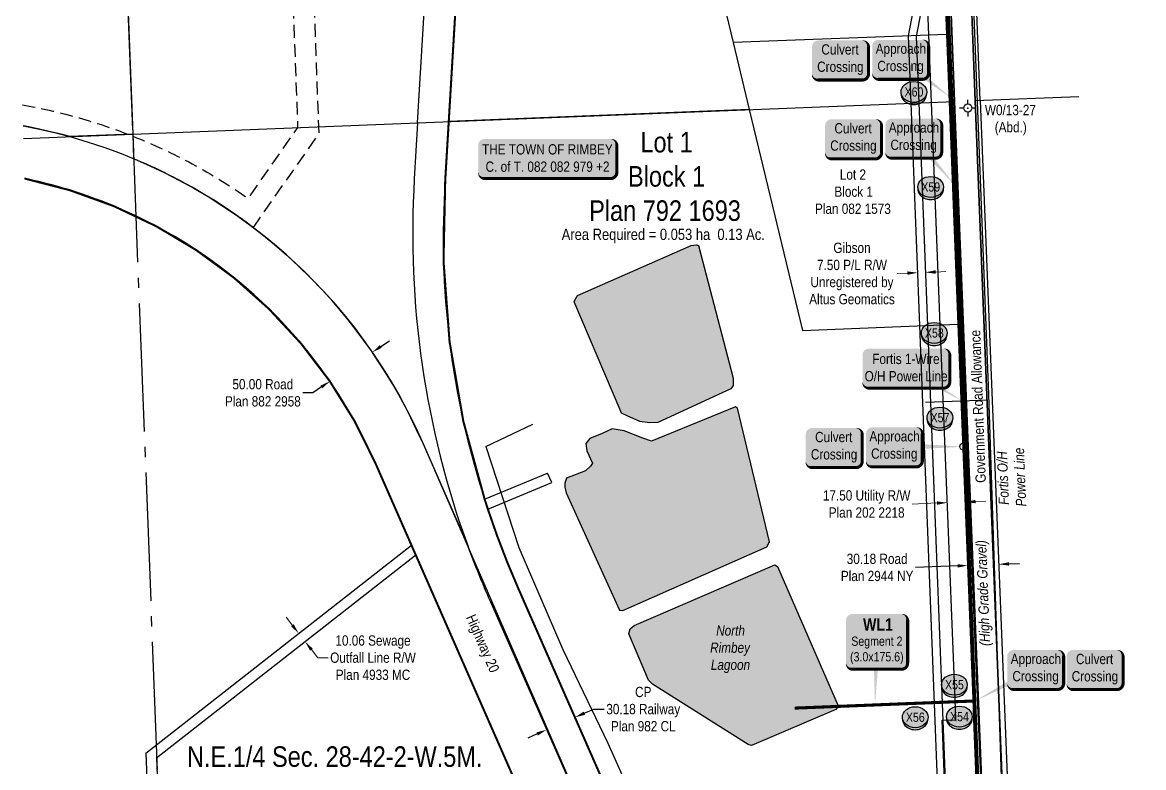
# Model space of a CAD drawing. Extents: x 683901 to 697439, y 5834844 to 5859401.
# Drawn here: x 687274 to 688366, y 5836791 to 5837517 of the extents above; entities that cross this region are included whole.
import ezdxf
from ezdxf.enums import TextEntityAlignment as Align

# ---------------------------------------------------------------- set-up
doc = ezdxf.new("R2010")
doc.units = 0
doc.header["$LTSCALE"] = 5
doc.header["$PDSIZE"] = 0.5
for name, pattern in [('BORDER2', [22.225, 6.35, -3.175, 6.35, -3.175, 0, -3.175]), ('foc-ACCESSROAD', [3.75, 2.5, -1.25]), ('foc-QUARTERLINE', [33, 25, -3, 2, -3])]:
    doc.linetypes.add(name, pattern=pattern)
doc.layers.get('Defpoints').update_dxf_attribs({"color": 9})
doc.layers.add('AS-COUNTY', color=7, linetype='BORDER2', lineweight=60, true_color=0xcc33ff)
for name, color, linetype in [('AS-OWNER', 7, 'Continuous'), ('AS-POWER', 104, 'foc-POWER'), ('AS-POWER-T', 104, 'Continuous'), ('AS-TELEPHONE', 224, 'foc-TEL'), ('C-SYMBOL', 7, 'Continuous'), ('CG-NOTES', 7, 'Continuous'), ('F-AR', 190, 'foc-ACCESSROAD'), ('F-RW', 190, 'Continuous'), ('F-WS-S', 190, 'Continuous'), ('L-AREAREQUIRED', 7, 'Continuous'), ('L-QSEC', 8, 'foc-QUARTERLINE'), ('L-ROAD-T', 7, 'Continuous'), ('L-SEC', 7, 'Continuous'), ('L-TITLEDB', 4, 'Continuous'), ('L-TITLEDB-T', 4, 'Continuous'), ('P-CROSSINGS', 250, 'Continuous'), ('T-WATER', 160, 'Continuous'), ('T-WATER-H', 133, 'Continuous'), ('T-WATER-T', 170, 'Continuous')]:
    doc.layers.add(name, color=color, linetype=linetype)
for name, color, linetype, lineweight in [('F-RW-T', 190, 'Continuous', 9), ('F-WS-T', 190, 'Continuous', 9), ('T-TEXT', 48, 'Continuous', 18)]:
    doc.layers.add(name, color=color, linetype=linetype, lineweight=lineweight)
for name, color, linetype, true_color in [('oil_and_gas_wells_pt', 7, 'Continuous', 0xfc3d16), ('P-PROPOSED-WL2', 7, 'Continuous', 0x05c1ff), ('P-PROPOSED-WL4', 7, 'Continuous', 0x5b5bc8)]:
    doc.layers.add(name, color=color, linetype=linetype, true_color=true_color)
doc.styles.add('100L', font='ARIALN.TTF', dxfattribs={"height": 11})
doc.styles.add('175L', font='ARIALN.TTF', dxfattribs={"height": 20})
doc.styles.add('80', font='ARIALN.TTF', dxfattribs={"height": 10})
doc.styles.add('80CG', font='ARIALN.TTF', dxfattribs={"height": 10})
doc.styles.add('80L', font='ARIALN.TTF', dxfattribs={"height": 10})
doc.styles.add('80LS', font='ARIALNI.TTF', dxfattribs={"height": 10})
doc.styles.add('BOLD', font='ARIALNB.TTF')
doc.styles.add('Crossing', font='ARIALN.TTF', dxfattribs={"height": 10})
doc.styles.add('foc-LtypeFont', font='ARIALN.TTF', dxfattribs={"height": 7.35})
doc.linetypes.add('foc-POWER', pattern='A,6,-1,["P",foc-LtypeFont,S=0.2,R=0,X=-0.625,Y=-0.75],-1.24,4', length=12.24)
doc.linetypes.add('foc-TEL', pattern='A,2,-1,["T",foc-LtypeFont,S=0.2,R=0,X=-0.425,Y=-0.75],-1.24,8', length=12.24)
doc.linetypes.add('foc-TEL-NOLINE', pattern='A,0,-2,["T",foc-LtypeFont,S=0.2,R=0,X=-0.425,Y=-0.75],-10.24', length=12.24)
doc.dimstyles.new('Compass 5 000', dxfattribs={"dimscale": 5, "dimtxt": 9, "dimasz": 2, "dimexe": 0.2, "dimexo": 0.0625, "dimgap": 0.5, "dimtad": 0, "dimtih": 1, "dimtoh": 1, "dimzin": 0, "dimdsep": 46, "dimtxsty": '80CG', "dimcen": 0.1, "dimse1": 1, "dimse2": 1, "dimclrd": 256, "dimclrt": 256, "dimaunit": 1, "dimadec": 4, "dimazin": 0, "dimtfac": 0.06, "dimtofl": 0, "dimtmove": 0, "dimatfit": 1, "dimfxl": 0.2, "dimtolj": 1, "dimtzin": 0, "dimlwd": -1, "dimarcsym": 0})

# ---------------------------------------------------------------- blocks, each defined once
blk = doc.blocks.new('*U1026')
h = blk.add_hatch(color=59)
edge = h.paths.add_edge_path()
edge.add_line((-21.5, -20), (21.5, -20))
edge.add_arc((21.5, -14), 6, 270, 360)
edge.add_line((27.5, -14), (27.5, 12.5))
edge.add_arc((21.5, 12.5), 6, 0, 90)
edge.add_line((21.5, 18.5), (-21.5, 18.5))
edge.add_arc((-21.5, 12.5), 6, 90, 180)
edge.add_line((-27.5, 12.5), (-27.5, -14))
edge.add_arc((-21.5, -14), 6, 180, 270)
at = {"color": 1, "flags": 128}
blk.add_lwpolyline([(-21.5, -20, 3, 3, 0), (21.5, -20, 3, 3, 0.414214), (27.5, -14, 3, 3, 0), (27.5, 12.5, 3, 0, 0.414214), (21.5, 18.5, 0, 0, 0), (-21.5, 18.5, 0, 0, 0.414214), (-27.5, 12.5, 0, 0, 0), (-27.5, -14, 0, 3, 0.414214)], format="xyseb", close=True, dxfattribs=at)
blk.add_lwpolyline([(49.5, -38.2, 0, 7.5, 0), (0, 0, 0, 0, 0)], format="xyseb", dxfattribs=at)
at = {"color": 1, "style": '80'}
blk.add_attdef('ENTER_TEXT_001', (-36, -5), '', height=10, dxfattribs=at)
blk = doc.blocks.new('*U1027')
h = blk.add_hatch(color=254)
edge = h.paths.add_edge_path()
edge.add_line((-21.5, -20), (21.5, -20))
edge.add_arc((21.5, -14), 6, 270, 360)
edge.add_line((27.5, -14), (27.5, 12.5))
edge.add_arc((21.5, 12.5), 6, 0, 90)
edge.add_line((21.5, 18.5), (-21.5, 18.5))
edge.add_arc((-21.5, 12.5), 6, 90, 180)
edge.add_line((-27.5, 12.5), (-27.5, -14))
edge.add_arc((-21.5, -14), 6, 180, 270)
at = {"color": 160, "flags": 128}
blk.add_lwpolyline([(-21.5, -20, 3, 3, 0), (21.5, -20, 3, 3, 0.414214), (27.5, -14, 3, 3, 0), (27.5, 12.5, 3, 0, 0.414214), (21.5, 18.5, 0, 0, 0), (-21.5, 18.5, 0, 0, 0.414214), (-27.5, 12.5, 0, 0, 0), (-27.5, -14, 0, 3, 0.414214)], format="xyseb", close=True, dxfattribs=at)
at = {"color": 160, "style": '80'}
blk.add_attdef('ENTER_TEXT_001', (-26.8, -4.9), '', height=10, dxfattribs=at)
blk = doc.blocks.new('*U1028')
h = blk.add_hatch(color=59)
edge = h.paths.add_edge_path()
edge.add_line((-21.5, -20), (21.5, -20))
edge.add_arc((21.5, -14), 6, 270, 360)
edge.add_line((27.5, -14), (27.5, 12.5))
edge.add_arc((21.5, 12.5), 6, 0, 90)
edge.add_line((21.5, 18.5), (-21.5, 18.5))
edge.add_arc((-21.5, 12.5), 6, 90, 180)
edge.add_line((-27.5, 12.5), (-27.5, -14))
edge.add_arc((-21.5, -14), 6, 180, 270)
at = {"color": 1, "flags": 128}
blk.add_lwpolyline([(-21.5, -20, 3, 3, 0), (21.5, -20, 3, 3, 0.414214), (27.5, -14, 3, 3, 0), (27.5, 12.5, 3, 0, 0.414214), (21.5, 18.5, 0, 0, 0), (-21.5, 18.5, 0, 0, 0.414214), (-27.5, 12.5, 0, 0, 0), (-27.5, -14, 0, 3, 0.414214)], format="xyseb", close=True, dxfattribs=at)
blk.add_lwpolyline([(40.1, -45.9, 0, 7.5, 0), (0, 0, 0, 0, 0)], format="xyseb", dxfattribs=at)
at = {"color": 1, "style": '80'}
blk.add_attdef('ENTER_TEXT_001', (-36, -5), '', height=10, dxfattribs=at)
blk = doc.blocks.new('*U1029')
h = blk.add_hatch(color=254)
edge = h.paths.add_edge_path()
edge.add_line((-21.5, -20), (21.5, -20))
edge.add_arc((21.5, -14), 6, 270, 360)
edge.add_line((27.5, -14), (27.5, 12.5))
edge.add_arc((21.5, 12.5), 6, 0, 90)
edge.add_line((21.5, 18.5), (-21.5, 18.5))
edge.add_arc((-21.5, 12.5), 6, 90, 180)
edge.add_line((-27.5, 12.5), (-27.5, -14))
edge.add_arc((-21.5, -14), 6, 180, 270)
at = {"color": 160, "flags": 128}
blk.add_lwpolyline([(-21.5, -20, 3, 3, 0), (21.5, -20, 3, 3, 0.414214), (27.5, -14, 3, 3, 0), (27.5, 12.5, 3, 0, 0.414214), (21.5, 18.5, 0, 0, 0), (-21.5, 18.5, 0, 0, 0.414214), (-27.5, 12.5, 0, 0, 0), (-27.5, -14, 0, 3, 0.414214)], format="xyseb", close=True, dxfattribs=at)
at = {"color": 160, "style": '80'}
blk.add_attdef('ENTER_TEXT_001', (-26.8, -4.9), '', height=10, dxfattribs=at)
blk = doc.blocks.new('*U1030')
h = blk.add_hatch(color=59)
edge = h.paths.add_edge_path()
edge.add_line((-21.5, -20), (21.5, -20))
edge.add_arc((21.5, -14), 6, 270, 360)
edge.add_line((27.5, -14), (27.5, 12.5))
edge.add_arc((21.5, 12.5), 6, 0, 90)
edge.add_line((21.5, 18.5), (-21.5, 18.5))
edge.add_arc((-21.5, 12.5), 6, 90, 180)
edge.add_line((-27.5, 12.5), (-27.5, -14))
edge.add_arc((-21.5, -14), 6, 180, 270)
at = {"color": 1, "flags": 128}
blk.add_lwpolyline([(-21.5, -20, 3, 3, 0), (21.5, -20, 3, 3, 0.414214), (27.5, -14, 3, 3, 0), (27.5, 12.5, 3, 0, 0.414214), (21.5, 18.5, 0, 0, 0), (-21.5, 18.5, 0, 0, 0.414214), (-27.5, 12.5, 0, 0, 0), (-27.5, -14, 0, 3, 0.414214)], format="xyseb", close=True, dxfattribs=at)
blk.add_lwpolyline([(68.6, -0.3, 0, 7.5, 0), (0, 0, 0, 0, 0)], format="xyseb", dxfattribs=at)
at = {"color": 1, "style": '80'}
blk.add_attdef('ENTER_TEXT_001', (-36, -5), '', height=10, dxfattribs=at)
blk = doc.blocks.new('*U1020')
h = blk.add_hatch(color=254)
edge = h.paths.add_edge_path()
edge.add_line((-21.5, -20), (21.5, -20))
edge.add_arc((21.5, -14), 6, 270, 360)
edge.add_line((27.5, -14), (27.5, 12.5))
edge.add_arc((21.5, 12.5), 6, 0, 90)
edge.add_line((21.5, 18.5), (-21.5, 18.5))
edge.add_arc((-21.5, 12.5), 6, 90, 180)
edge.add_line((-27.5, 12.5), (-27.5, -14))
edge.add_arc((-21.5, -14), 6, 180, 270)
at = {"color": 160, "flags": 128}
blk.add_lwpolyline([(-21.5, -20, 3, 3, 0), (21.5, -20, 3, 3, 0.414214), (27.5, -14, 3, 3, 0), (27.5, 12.5, 3, 0, 0.414214), (21.5, 18.5, 0, 0, 0), (-21.5, 18.5, 0, 0, 0.414214), (-27.5, 12.5, 0, 0, 0), (-27.5, -14, 0, 3, 0.414214)], format="xyseb", close=True, dxfattribs=at)
at = {"color": 160, "style": '80'}
blk.add_attdef('ENTER_TEXT_001', (-26.8, -4.9), '', height=10, dxfattribs=at)
blk = doc.blocks.new('*U1021')
h = blk.add_hatch(color=59)
edge = h.paths.add_edge_path()
edge.add_line((-21.5, -20), (21.5, -20))
edge.add_arc((21.5, -14), 6, 270, 360)
edge.add_line((27.5, -14), (27.5, 12.5))
edge.add_arc((21.5, 12.5), 6, 0, 90)
edge.add_line((21.5, 18.5), (-21.5, 18.5))
edge.add_arc((-21.5, 12.5), 6, 90, 180)
edge.add_line((-27.5, 12.5), (-27.5, -14))
edge.add_arc((-21.5, -14), 6, 180, 270)
at = {"color": 1, "flags": 128}
blk.add_lwpolyline([(-21.5, -20, 3, 3, 0), (21.5, -20, 3, 3, 0.414214), (27.5, -14, 3, 3, 0), (27.5, 12.5, 3, 0, 0.414214), (21.5, 18.5, 0, 0, 0), (-21.5, 18.5, 0, 0, 0.414214), (-27.5, 12.5, 0, 0, 0), (-27.5, -14, 0, 3, 0.414214)], format="xyseb", close=True, dxfattribs=at)
blk.add_lwpolyline([(-59.3, -31.4, 0, 7.5, 0), (0, 0, 0, 0, 0)], format="xyseb", dxfattribs=at)
at = {"color": 1, "style": '80'}
blk.add_attdef('ENTER_TEXT_001', (-36, -5), '', height=10, dxfattribs=at)
blk = doc.blocks.new('*U1022')
h = blk.add_hatch(color=254)
edge = h.paths.add_edge_path()
edge.add_line((-21.5, -20), (21.5, -20))
edge.add_arc((21.5, -14), 6, 270, 360)
edge.add_line((27.5, -14), (27.5, 12.5))
edge.add_arc((21.5, 12.5), 6, 0, 90)
edge.add_line((21.5, 18.5), (-21.5, 18.5))
edge.add_arc((-21.5, 12.5), 6, 90, 180)
edge.add_line((-27.5, 12.5), (-27.5, -14))
edge.add_arc((-21.5, -14), 6, 180, 270)
at = {"color": 160, "flags": 128}
blk.add_lwpolyline([(-21.5, -20, 3, 3, 0), (21.5, -20, 3, 3, 0.414214), (27.5, -14, 3, 3, 0), (27.5, 12.5, 3, 0, 0.414214), (21.5, 18.5, 0, 0, 0), (-21.5, 18.5, 0, 0, 0.414214), (-27.5, 12.5, 0, 0, 0), (-27.5, -14, 0, 3, 0.414214)], format="xyseb", close=True, dxfattribs=at)
at = {"color": 160, "style": '80'}
blk.add_attdef('ENTER_TEXT_001', (-26.8, -4.9), '', height=10, dxfattribs=at)
blk = doc.blocks.new('*U1052')
h = blk.add_hatch(color=254)
edge = h.paths.add_edge_path()
edge.add_line((-24, -35.3), (24, -35.3))
edge.add_arc((24, -29.3), 6, 270, 360)
edge.add_line((30, -29.3), (30, 12.5))
edge.add_arc((24, 12.5), 6, 0, 90)
edge.add_line((24, 18.5), (-24, 18.5))
edge.add_arc((-24, 12.5), 6, 90, 180)
edge.add_line((-30, 12.5), (-30, -29.3))
edge.add_arc((-24, -29.3), 6, 180, 270)
at = {"layer": 'P-PROPOSED-WL2', "flags": 128}
blk.add_lwpolyline([(-24, -35.3, 3, 3, 0), (24, -35.3, 3, 3, 0.414214), (30, -29.3, 3, 3, 0), (30, 12.5, 3, 0, 0.414214), (24, 18.5, 0, 0, 0), (-24, 18.5, 0, 0, 0.414214), (-30, 12.5, 0, 0, 0), (-30, -29.3, 0, 3, 0.414214)], format="xyseb", close=True, dxfattribs=at)
blk.add_lwpolyline([(-1.8, -70, 0, 7.5, 0), (0, 0, 0, 0, 0)], format="xyseb", dxfattribs=at)
at = {"layer": 'P-PROPOSED-WL2'}
for tag, p, height, style in [('TEMP_AREA_W1_001', (-9.2, 2.2), 12, 'BOLD'), ('ENTER_TEXT_001', (-30.7, -12.5), 9, '80')]:
    blk.add_attdef(tag, p, '', height=height, dxfattribs=dict(at, style=style))
blk = doc.blocks.new('*D1286')
at = {"layer": 'Defpoints', "color": 0, "transparency": 16777216}
for p in [(687542.9, 5836921.9), (687549.1, 5836913.9), (687549.5, 5836914.3)]:
    blk.add_point(p, dxfattribs=at)
at = {"layer": 'F-RW-T', "transparency": 16777216}
for p, q in [((687537.2, 5836930), (687531, 5836937.9)), ((687555.7, 5836906.4), (687561.9, 5836898.5)), ((687561.9, 5836898.5), (687571.9, 5836898.5))]:
    blk.add_line(p, q, dxfattribs=at)
for points in [[(687538.5, 5836931.1), (687535.9, 5836929), (687543.3, 5836922.2)], [(687557, 5836907.4), (687554.4, 5836905.4), (687549.5, 5836914.3)]]:
    blk.add_solid(points, dxfattribs=at)
at = {"layer": 'F-RW-T', "transparency": 16777216, "insert": (687615.7, 5836898.5), "char_height": 10, "attachment_point": 5, "style": '80CG'}
blk.add_mtext('\\A1;10.06 Sewage\\POutfall Line R/W\\PPlan 4933 MC', dxfattribs=at)
blk = doc.blocks.new('*D1328')
at = {"layer": 'Defpoints', "color": 0, "transparency": 16777216}
for p in [(688174.5, 5837064.1), (688191.9, 5837064.7), (688175.1, 5837049.5)]:
    blk.add_point(p, dxfattribs=at)
at = {"layer": 'F-RW-T', "transparency": 16777216}
for p, q in [((688165.1, 5837049.2), (688140.9, 5837048.2)), ((688202.5, 5837050.6), (688212.5, 5837050.9))]:
    blk.add_line(p, q, dxfattribs=at)
for points in [[(688165, 5837050.8), (688165.1, 5837047.5), (688175.1, 5837049.5)], [(688202.4, 5837052.2), (688202.6, 5837048.9), (688192.5, 5837050.2)]]:
    blk.add_solid(points, dxfattribs=at)
at = {"layer": 'F-RW-T', "transparency": 16777216, "insert": (688096.5, 5837048.2), "char_height": 10, "attachment_point": 5, "style": '80CG'}
blk.add_mtext('\\A1;17.50 Utility R/W\\PPlan 202 2218', dxfattribs=at)
blk = doc.blocks.new('*D1329')
at = {"layer": 'Defpoints', "color": 0, "transparency": 16777216}
for p in [(688146.2, 5837273.5), (688152, 5837123.2), (688159.5, 5837123.5)]:
    blk.add_point(p, dxfattribs=at)
at = {"layer": 'F-RW-T', "transparency": 16777216}
for p, q in [((688136.2, 5837273.1), (688126.2, 5837272.7)), ((688163.7, 5837274.2), (688173.7, 5837274.6))]:
    blk.add_line(p, q, dxfattribs=at)
for points in [[(688163.6, 5837275.9), (688163.7, 5837272.5), (688153.7, 5837273.8)], [(688136.1, 5837274.8), (688136.3, 5837271.5), (688146.2, 5837273.5)]]:
    blk.add_solid(points, dxfattribs=at)
at = {"layer": 'F-RW-T', "transparency": 16777216, "insert": (688082.2, 5837272.7), "char_height": 10, "attachment_point": 5, "style": '80CG'}
blk.add_mtext('\\A1;Gibson\\P7.50 P/L R/W\\PUnregistered by\\PAltus Geomatics', dxfattribs=at)
blk = doc.blocks.new('*D1150')
at = {"layer": 'Defpoints', "color": 0, "transparency": 16777216}
for p in [(687812.4, 5836840.4), (687824, 5836814), (687796.3, 5836801.9)]:
    blk.add_point(p, dxfattribs=at)
at = {"layer": 'L-TITLEDB-T', "transparency": 16777216}
for p, q in [((687821.5, 5836844.4), (687830.7, 5836848.4)), ((687830.7, 5836848.4), (687840.7, 5836848.4)), ((687775.6, 5836824.3), (687766.4, 5836820.2))]:
    blk.add_line(p, q, dxfattribs=at)
for points in [[(687820.8, 5836846), (687822.2, 5836842.9), (687812.4, 5836840.4)], [(687774.9, 5836825.8), (687776.2, 5836822.7), (687784.7, 5836828.3)]]:
    blk.add_solid(points, dxfattribs=at)
at = {"layer": 'L-TITLEDB-T', "transparency": 16777216, "insert": (687878.9, 5836848.4), "char_height": 10, "attachment_point": 5, "style": '80CG'}
blk.add_mtext('\\A1;CP\\P30.18 Railway\\PPlan 982 CL', dxfattribs=at)
blk = doc.blocks.new('*D1151')
at = {"layer": 'Defpoints', "color": 0, "transparency": 16777216}
for p in [(687616.2, 5837194.3), (687573.7, 5837167.8), (687574.8, 5837166.1)]:
    blk.add_point(p, dxfattribs=at)
at = {"layer": 'L-TITLEDB-T', "transparency": 16777216}
for p, q in [((687623.3, 5837201.6), (687631.6, 5837207.3)), ((687557.2, 5837156.5), (687547.2, 5837156.5)), ((687565.4, 5837162.2), (687557.2, 5837156.5))]:
    blk.add_line(p, q, dxfattribs=at)
for points in [[(687622.4, 5837203), (687624.2, 5837200.3), (687615, 5837196)], [(687564.5, 5837163.5), (687566.4, 5837160.8), (687573.7, 5837167.8)]]:
    blk.add_solid(points, dxfattribs=at)
at = {"layer": 'L-TITLEDB-T', "transparency": 16777216, "insert": (687508.4, 5837156.5), "char_height": 10, "attachment_point": 5, "style": '80CG'}
blk.add_mtext('\\A1;50.00 Road\\PPlan 882 2958', dxfattribs=at)
blk = doc.blocks.new('*D1154')
at = {"layer": 'Defpoints', "color": 0, "transparency": 16777216}
for p in [(688194.8, 5836995.5), (688224.9, 5836996.6), (688195, 5836988.3)]:
    blk.add_point(p, dxfattribs=at)
at = {"layer": 'L-TITLEDB-T', "transparency": 16777216}
for p, q in [((688185, 5836988), (688144, 5836986.4)), ((688235.2, 5836989.9), (688245.2, 5836990.3))]:
    blk.add_line(p, q, dxfattribs=at)
for points in [[(688185, 5836989.6), (688185.1, 5836986.3), (688195, 5836988.3)], [(688235.1, 5836991.5), (688235.2, 5836988.2), (688225.2, 5836989.5)]]:
    blk.add_solid(points, dxfattribs=at)
at = {"layer": 'L-TITLEDB-T', "transparency": 16777216, "insert": (688106.7, 5836986.4), "char_height": 10, "attachment_point": 5, "style": '80CG'}
blk.add_mtext('\\A1;30.18 Road\\PPlan 2944 NY', dxfattribs=at)
blk = doc.blocks.new('*U898')
h = blk.add_hatch(color=255)
edge = h.paths.add_edge_path()
edge.add_line((-36.5, -20), (36.5, -20))
edge.add_arc((36.5, -14), 6, 270, 360)
edge.add_line((42.5, -14), (42.5, 12.5))
edge.add_arc((36.5, 12.5), 6, 0, 90)
edge.add_line((36.5, 18.5), (-36.5, 18.5))
edge.add_arc((-36.5, 12.5), 6, 90, 180)
edge.add_line((-42.5, 12.5), (-42.5, -14))
edge.add_arc((-36.5, -14), 6, 180, 270)
at = {"color": 104, "flags": 128}
blk.add_lwpolyline([(-36.5, -20, 3, 3, 0), (36.5, -20, 3, 3, 0.414214), (42.5, -14, 3, 3, 0), (42.5, 12.5, 3, 0, 0.414214), (36.5, 18.5, 0, 0, 0), (-36.5, 18.5, 0, 0, 0.414214), (-42.5, 12.5, 0, 0, 0), (-42.5, -14, 0, 3, 0.414214)], format="xyseb", close=True, dxfattribs=at)
blk.add_lwpolyline([(55.4, -33, 0, 7.5, 0), (0, 0, 0, 0, 0)], format="xyseb", dxfattribs=at)
at = {"color": 104, "style": '80'}
blk.add_attdef('ENTER_TEXT_001', (-26.8, -4.9), '', height=10, dxfattribs=at)
blk = doc.blocks.new('*U912')
h = blk.add_hatch(color=59)
edge = h.paths.add_edge_path()
edge.add_line((-61.5, -20), (61.5, -20))
edge.add_arc((61.5, -14), 6, 270, 360)
edge.add_line((67.5, -14), (67.5, 12.5))
edge.add_arc((61.5, 12.5), 6, 0, 90)
edge.add_line((61.5, 18.5), (-61.5, 18.5))
edge.add_arc((-61.5, 12.5), 6, 90, 180)
edge.add_line((-67.5, 12.5), (-67.5, -14))
edge.add_arc((-61.5, -14), 6, 180, 270)
at = {"color": 1, "flags": 128}
blk.add_lwpolyline([(-61.5, -20, 3, 3, 0), (61.5, -20, 3, 3, 0.414214), (67.5, -14, 3, 3, 0), (67.5, 12.5, 3, 0, 0.414214), (61.5, 18.5, 0, 0, 0), (-61.5, 18.5, 0, 0, 0.414214), (-67.5, 12.5, 0, 0, 0), (-67.5, -14, 0, 3, 0.414214)], format="xyseb", close=True, dxfattribs=at)
blk.add_lwpolyline([(-56.6, 0, 0, 7.5, 0), (0, 0, 0, 0, 0)], format="xyseb", dxfattribs=at)
at = {"color": 1, "style": '80'}
blk.add_attdef('ENTER_TEXT_001', (-36, -5), '', height=10, dxfattribs=at)
blk = doc.blocks.new('xing2')
h = blk.add_hatch(color=50)
h.dxf.hatch_style = 1
edge = h.paths.add_edge_path()
edge.add_ellipse((0, 0), major_axis=(-12.5, 0), ratio=0.816297, start_angle=0, end_angle=360)
h = blk.add_hatch(color=250)
h.dxf.hatch_style = 1
edge = h.paths.add_edge_path()
edge.add_ellipse((0, -2), major_axis=(-12.5, 0), ratio=0.816297, start_angle=0, end_angle=180)
edge.add_line((12.5, -2), (12.5, 0))
edge.add_ellipse((0, 0), major_axis=(-12.5, 0), ratio=0.816297, start_angle=0, end_angle=180, ccw=False)
edge.add_line((-12.5, 0), (-12.5, -2))
at = {"color": 250}
blk.add_ellipse((0, 0), major_axis=(-12.5, 0), ratio=0.816297, dxfattribs=at)
blk.add_ellipse((0, -2), major_axis=(-12.5, 0), ratio=0.816297, start_param=0, end_param=3.141593, dxfattribs=at)
at = {"color": 250, "style": 'Crossing'}
blk.add_attdef('CROSSING', text='', height=9, dxfattribs=at).set_placement((0.1, 0), align=Align.MIDDLE_CENTER)
at = {"color": 250, "style": 'Crossing', "flags": 1}
for tag, p in [('OWNER', (0.1, -12.5)), ('DESCRIPTION', (0.1, -25.8)), ('LOCATION', (0.1, -39.3)), ('DWG_REF', (0.1, -52.8))]:
    blk.add_attdef(tag, text='', height=9, dxfattribs=at).set_placement(p, align=Align.MIDDLE_CENTER)
blk = doc.blocks.new('GABD')
for p, q in [((-0.81, 0), (-1.62, 0)), ((0, 0.81), (0, 1.62)), ((1.62, 0), (0.81, 0)), ((0, -0.81), (0, -1.62))]:
    blk.add_line(p, q)
blk.add_circle((0, 0), 0.8)

msp = doc.modelspace()

# ---------------------------------------------------------------- hatches: boundary and pattern name
at = {"layer": 'T-WATER-H'}
h = msp.add_hatch(color=256, dxfattribs=at)
h.dxf.hatch_style = 1
h.paths.add_polyline_path([(687811.603, 5837245.001), (687812.309, 5837246.882), (687814.779, 5837251.349), (687925.491, 5837300.073), (687930.907, 5837300.674), (687932.712, 5837300.073), (687966.411, 5837170.769), (687966.411, 5837163.552), (687964.305, 5837160.244), (687892.995, 5837127.768), (687884.871, 5837127.167), (687875.544, 5837128.67), (687863.208, 5837134.083), (687857.792, 5837136.789), (687856.287, 5837139.796)])
h = msp.add_hatch(color=256, dxfattribs=at)
h.dxf.hatch_style = 1
h.paths.add_polyline_path([(687855.766, 5836944.775), (687859.061, 5836944.475), (687999.232, 5837006.437), (688001.928, 5837011.526), (687970.779, 5837141.516), (687968.682, 5837143.012), (687886.916, 5837109.487), (687878.529, 5837112.48), (687860.259, 5837119.365), (687848.578, 5837121.46), (687838.994, 5837116.97), (687826.714, 5837112.181), (687823.119, 5837107.092), (687824.018, 5837099.908), (687829.409, 5837087.935), (687827.612, 5837084.942), (687822.52, 5837080.452), (687804.25, 5837073.268), (687802.453, 5837068.479), (687802.453, 5837064.587), (687803.951, 5837059.199)])
h = msp.add_hatch(color=256, dxfattribs=at)
h.dxf.hatch_style = 1
h.paths.add_polyline_path([(687864.761, 5836921.918), (687866.258, 5836926.707), (687870.152, 5836930), (688007.029, 5836988.968), (688009.725, 5836987.471), (688068.729, 5836851.574), (688066.332, 5836847.982), (687984.266, 5836812.96), (687980.972, 5836813.859), (687887.823, 5836872.827), (687883.93, 5836876.718)])

# ---------------------------------------------------------------- linework, layer by layer
at = {"layer": 'AS-COUNTY', "const_width": 2, "flags": 128}
msp.add_lwpolyline([(688570.098, 5834920.354), (688526.66, 5835019.106), (689099.066, 5835041.128), (689035.236, 5836668.495), (688214.041, 5836636.733), (688146.331, 5838243.664), (687727.456, 5838227.425, -0.02774603), (687726.199, 5838031.873), (687689.457, 5837420.74), (687686.027, 5837363.258, 0.09636998), (687724.417, 5837052.946, 0.00292608), (687727.516, 5837043.344, 0.02425119), (687757.334, 5836965.676), (687907.177, 5836624.501), (687823.115, 5836621.174), (687657.303, 5836998.653), (687617.746, 5837088.665, 0.24246791), (687276.404, 5837365.251)], format="xyb", dxfattribs=at)
at = {"layer": 'AS-POWER', "flags": 128}
for points in [[(688215.377, 5837154.809), (688183.33, 5837984.661)], [(688214.274, 5837149.26), (688214.272, 5837149.345), (688153.868, 5837146.994)], [(688230.056, 5836737.11), (688227.862, 5836782.023), (688215.377, 5837154.809)], [(687725.574, 5837104.37), (687771.471, 5837126.034)], [(687725.574, 5837104.37), (687757.837, 5837005.938), (687800.719, 5836906.577), (687844.247, 5836815.131), (687886.629, 5836720.926), (687917.646, 5836664.912), (688010.935, 5836664.681), (688095.022, 5836665.714), (688185.875, 5836667.888), (688206.646, 5836667.271), (688233.342, 5836668.243)]]:
    msp.add_lwpolyline(points, dxfattribs=at)
at = {"layer": 'AS-TELEPHONE', "linetype": 'foc-TEL-NOLINE', "flags": 128}
msp.add_lwpolyline([(687274.863, 5837416.562, -0.24845623), (687663.476, 5837109.013), (687874.788, 5836623.219), (688222.215, 5835832.276), (688621.65, 5834922.371)], format="xyb", dxfattribs=at)
msp.add_lwpolyline([(688265.619, 5835833.947), (688259.895, 5835980.37), (688239.775, 5835979.579), (688204.657, 5836872.626)], dxfattribs=at)
at = {"layer": 'F-AR', "flags": 128}
for points in [[(687381.72, 5837406.526, -0.05836462), (687494.179, 5837345.867), (687542.627, 5837414.944), (687531.837, 5837704.893), (687551.823, 5837705.637), (687562.864, 5837408.966), (687498.856, 5837317.706, 0.06363484), (687382.565, 5837384.59, 0.06363484)], [(687274.249, 5837437.01, -0.04870283), (687377.055, 5837408.354)], [(687320.228, 5837406.129, 0.022005), (687274.862, 5837416.577)]]:
    msp.add_lwpolyline(points, format="xyb", dxfattribs=at)
at = {"layer": 'F-RW', "flags": 128}
msp.add_lwpolyline([(688135.294, 5838534.855), (688146.332, 5838243.664), (688169.457, 5837638.779), (688174.545, 5837505.701), (688177.055, 5837440.041), (688185.675, 5837223.422), (688192.093, 5837062.127), (688200.186, 5836858.74), (688209.015, 5836636.532), (688177.938, 5836635.335), (688169.905, 5836837.515), (688183.494, 5836838.055), (688182.7, 5836858.044), (688174.607, 5837061.431), (688168.189, 5837222.726), (688159.568, 5837439.359), (688157.058, 5837505.032), (688151.97, 5837638.11), (688128.844, 5838243.001), (688117.806, 5838534.192)], close=True, dxfattribs=at)
for points in [[(688094.506, 5838296.348), (688146.844, 5838247.924), (688170.477, 5837638.126), (688144.731, 5837503.71), (688147.255, 5837438.829), (688155.681, 5837222.243), (688178.147, 5836644.749), (688184.399, 5836484.025), (688176.919, 5836483.367), (688170.652, 5836644.458), (688148.187, 5837221.951), (688139.761, 5837438.537), (688137.204, 5837504.277), (688162.95, 5837638.694), (688139.47, 5838244.529), (688091.693, 5838288.733)], [(687724.417, 5837052.946), (687785.671, 5837078.361)], [(687727.516, 5837043.344), (687789.74, 5837069.158)], [(687789.74, 5837069.158), (687785.671, 5837078.361)], [(687394.535, 5836805.638), (687653.125, 5837008.157)], [(687404.78, 5836800.889), (687657.303, 5836998.653)], [(687394.535, 5836805.638), (687396.062, 5836765.422)], [(687404.78, 5836800.889), (687406.119, 5836765.82)]]:
    msp.add_lwpolyline(points, dxfattribs=at)
at = {"layer": 'L-AREAREQUIRED', "color": 5}
msp.add_circle((688190.648, 5837104.096), 3.275, dxfattribs=at)
at = {"layer": 'L-QSEC', "flags": 128}
for points in [[(687320.054, 5839021.484), (687381.643, 5837408.534)], [(687381.643, 5837408.534), (687443.526, 5835802.102)]]:
    msp.add_lwpolyline(points, dxfattribs=at)
at = {"layer": 'L-SEC', "flags": 128}
for points in [[(688151.36, 5838243.859), (688166.721, 5837842.049), (688182.08, 5837440.239)], [(688202.18, 5837441.017), (688186.82, 5837842.831), (688171.46, 5838244.645)], [(687381.643, 5837408.534), (687781.862, 5837424.386), (688182.08, 5837440.239)], [(688182.08, 5837440.239), (688198.06, 5837038.486), (688214.041, 5836636.733)], [(688303.014, 5837444.916), (688202.18, 5837441.017)], [(688234.141, 5836637.51), (688218.161, 5837039.263), (688202.18, 5837441.017)], [(687275.229, 5837404.367), (687381.643, 5837408.534)]]:
    msp.add_lwpolyline(points, dxfattribs=at)
at = {"layer": 'L-TITLEDB', "flags": 128}
for points in [[(688182.08, 5837440.24), (688151.36, 5838243.859)], [(688171.472, 5838244.61), (688202.177, 5837441.014)], [(688207.201, 5837441.208), (688176.538, 5838244.814)], [(687659.178, 5837419.55), (687696.167, 5838034.207)], [(687371.691, 5837670.807), (687381.643, 5837408.534)], [(688174.545, 5837505.701), (688169.457, 5837638.779)], [(687934.749, 5837629.747), (687966.453, 5837497.692)], [(688174.545, 5837505.701), (687966.453, 5837497.692)], [(688177.055, 5837440.041), (688174.545, 5837505.701)], [(687966.453, 5837497.692), (687982.147, 5837432.331)], [(688185.675, 5837223.422), (688177.055, 5837440.041)], [(688214.04, 5836636.734), (688182.08, 5837440.24)], [(688202.177, 5837441.014), (688234.146, 5836637.528)], [(688207.201, 5837441.208), (688239.172, 5836637.725)], [(687982.147, 5837432.331), (687689.457, 5837420.74)], [(687982.147, 5837432.331), (688033.955, 5837217.21)], [(687659.178, 5837419.55), (687655.93, 5837365.078)], [(687381.643, 5837408.534), (687320.235, 5837406.127)], [(687381.643, 5837408.534), (687382.561, 5837384.592)], [(688033.955, 5837217.21), (688185.675, 5837223.422)], [(688192.093, 5837062.127), (688185.675, 5837223.422)], [(687663.476, 5837109.013), (687703.078, 5837018.78)], [(687617.746, 5837088.665), (687653.125, 5837008.157)], [(688200.186, 5836858.74), (688192.093, 5837062.127)], [(687707.924, 5837007.75), (687703.078, 5837018.78)], [(687653.125, 5837008.157), (687657.303, 5836998.653)], [(687821.819, 5836624.124), (687657.303, 5836998.653)], [(687757.334, 5836965.676), (687859.017, 5836734.155)], [(687729.709, 5836953.544), (687874.788, 5836623.219)], [(688200.981, 5836838.75), (688200.186, 5836858.74)], [(688208.473, 5836650.47), (688200.981, 5836838.75)]]:
    msp.add_lwpolyline(points, dxfattribs=at)
for points in [[(687726.199, 5838031.873), (687689.457, 5837420.74), (687686.027, 5837363.258, 0.09636998), (687724.417, 5837052.946)], [(687320.235, 5837406.127, 0.02200982), (687274.862, 5837416.577)], [(687663.476, 5837109.013, 0.19282317), (687382.561, 5837384.592)], [(687384.672, 5837328.938, 0.05980766), (687276.401, 5837365.323)], [(687655.93, 5837365.078, 0.10270233), (687707.924, 5837007.75)], [(687617.746, 5837088.665, 0.18032312), (687384.672, 5837328.938)], [(687724.417, 5837052.946, 0.00293954), (687727.516, 5837043.344)], [(687727.516, 5837043.344, 0.02425119), (687757.334, 5836965.676)], [(687707.924, 5837007.75, 0.01644692), (687729.709, 5836953.544)]]:
    msp.add_lwpolyline(points, format="xyb", dxfattribs=at)
at = {"layer": 'oil_and_gas_wells_pt'}
msp.add_point((688195.047, 5837433.895), dxfattribs=at)
at = {"layer": 'P-PROPOSED-WL2', "const_width": 3, "flags": 128}
msp.add_lwpolyline([(688026.312, 5836849.394), (688201.783, 5836856.374)], dxfattribs=at)
at = {"layer": 'P-PROPOSED-WL4', "const_width": 3, "flags": 128}
msp.add_lwpolyline([(688232.373, 5835809.102), (688244.364, 5835814.528), (688266.366, 5835815.382), (688839.951, 5835837.631), (688837.982, 5835859.788), (688266.974, 5835837.672), (688236.361, 5836619.155), (688211.236, 5836618.165), (688210.514, 5836636.592), (688201.848, 5836854.693), (688201.842, 5836854.859), (688201.722, 5836857.929), (688147.83, 5838243.721), (688117.754, 5839037.158)], dxfattribs=at)
at = {"layer": 'T-WATER', "flags": 128}
for points in [[(687811.603, 5837245.001), (687812.309, 5837246.882), (687814.779, 5837251.349), (687925.491, 5837300.073), (687930.907, 5837300.674), (687932.712, 5837300.073), (687966.411, 5837170.769), (687966.411, 5837163.552), (687964.305, 5837160.244), (687892.995, 5837127.768), (687884.871, 5837127.167), (687875.544, 5837128.67), (687863.208, 5837134.083), (687857.792, 5837136.789), (687856.287, 5837139.796)], [(687855.766, 5836944.775), (687859.061, 5836944.475), (687999.232, 5837006.437), (688001.928, 5837011.526), (687970.779, 5837141.516), (687968.682, 5837143.012), (687886.916, 5837109.487), (687878.529, 5837112.48), (687860.259, 5837119.365), (687848.578, 5837121.46), (687838.994, 5837116.97), (687826.714, 5837112.181), (687823.119, 5837107.092), (687824.018, 5837099.908), (687829.409, 5837087.935), (687827.612, 5837084.942), (687822.52, 5837080.452), (687804.25, 5837073.268), (687802.453, 5837068.479), (687802.453, 5837064.587), (687803.951, 5837059.199)], [(687864.761, 5836921.918), (687866.258, 5836926.707), (687870.152, 5836930), (688007.029, 5836988.968), (688009.725, 5836987.471), (688068.729, 5836851.574), (688066.332, 5836847.982), (687984.266, 5836812.96), (687980.972, 5836813.859), (687887.823, 5836872.827), (687883.93, 5836876.718)]]:
    msp.add_lwpolyline(points, close=True, dxfattribs=at)

# ---------------------------------------------------------------- block references
at = {"layer": 'AS-OWNER'}
ref = msp.add_blockref('*U912', (687785.658, 5837385.242), dxfattribs=at)
ref.add_attrib('ENTER_TEXT_001', 'THE TOWN OF RIMBEY', (687721.916, 5837388.661), dxfattribs={"layer": '0', "color": 1, "height": 10, "style": '80'})
ref.add_attrib('ENTER_TEXT_002', 'C. of T. 082 082 979 +2', (687725.333, 5837371.817), dxfattribs={"layer": '0', "color": 1, "height": 10, "style": '80'})
at = {"layer": 'AS-POWER-T'}
ref = msp.add_blockref('*U898', (688134.96, 5837181.073), dxfattribs=dict(at, xscale=0.99969901, yscale=0.99969901, zscale=0.99969901))
ref.add_attrib('ENTER_TEXT_001', 'Fortis 1-Wire', (688101.962, 5837184.558), dxfattribs={"layer": '0', "color": 104, "height": 9.99699, "style": '80'})
ref.add_attrib('ENTER_TEXT_002', 'O/H Power Line', (688094.502, 5837167.719), dxfattribs={"layer": '0', "color": 104, "height": 9.99699, "style": '80'})
at = {"layer": 'CG-NOTES'}
ref = msp.add_blockref('*U1027', (688070.767, 5837481.201), dxfattribs=dict(at, xscale=1.000131017163248, yscale=1.000131017163248, zscale=1.000131017163248))
ref.add_attrib('ENTER_TEXT_001', 'Culvert', (688052.384, 5837486.005), dxfattribs={"layer": '0', "color": 160, "height": 10.0013, "style": '80'})
ref.add_attrib('ENTER_TEXT_002', 'Crossing', (688048.287, 5837469.159), dxfattribs={"layer": '0', "color": 160, "height": 10.0013, "style": '80'})
ref = msp.add_blockref('*U1026', (688129.384, 5837481.847), dxfattribs=dict(at, xscale=0.999081924950458, yscale=0.999081924950458, zscale=0.999081924950458))
ref.add_attrib('ENTER_TEXT_001', 'Approach', (688105.283, 5837486.734), dxfattribs={"layer": '0', "color": 1, "height": 9.9908, "style": '80'})
ref.add_attrib('ENTER_TEXT_002', 'Crossing', (688106.929, 5837469.906), dxfattribs={"layer": '0', "color": 1, "height": 9.9908, "style": '80'})
ref = msp.add_blockref('*U1029', (688083.504, 5837404.402), dxfattribs=dict(at, xscale=1.000131017163248, yscale=1.000131017163248, zscale=1.000131017163248))
ref.add_attrib('ENTER_TEXT_001', 'Culvert', (688065.121, 5837409.206), dxfattribs={"layer": '0', "color": 160, "height": 10.0013, "style": '80'})
ref.add_attrib('ENTER_TEXT_002', 'Crossing', (688061.025, 5837392.36), dxfattribs={"layer": '0', "color": 160, "height": 10.0013, "style": '80'})
ref = msp.add_blockref('*U1028', (688142.121, 5837405.048), dxfattribs=dict(at, xscale=0.999081924950458, yscale=0.999081924950458, zscale=0.999081924950458))
ref.add_attrib('ENTER_TEXT_001', 'Approach', (688118.02, 5837409.935), dxfattribs={"layer": '0', "color": 1, "height": 9.9908, "style": '80'})
ref.add_attrib('ENTER_TEXT_002', 'Crossing', (688119.666, 5837393.107), dxfattribs={"layer": '0', "color": 1, "height": 9.9908, "style": '80'})
ref = msp.add_blockref('*U1020', (688064.653, 5837103.675), dxfattribs=dict(at, xscale=1.000131017163248, yscale=1.000131017163248, zscale=1.000131017163248))
ref.add_attrib('ENTER_TEXT_001', 'Culvert', (688046.271, 5837108.479), dxfattribs={"layer": '0', "color": 160, "height": 10.0013, "style": '80'})
ref.add_attrib('ENTER_TEXT_002', 'Crossing', (688042.174, 5837091.633), dxfattribs={"layer": '0', "color": 160, "height": 10.0013, "style": '80'})
ref = msp.add_blockref('*U1030', (688123.271, 5837104.32), dxfattribs=dict(at, xscale=0.999081924950458, yscale=0.999081924950458, zscale=0.999081924950458))
ref.add_attrib('ENTER_TEXT_001', 'Approach', (688099.17, 5837109.208), dxfattribs={"layer": '0', "color": 1, "height": 9.9908, "style": '80'})
ref.add_attrib('ENTER_TEXT_002', 'Crossing', (688100.815, 5837092.379), dxfattribs={"layer": '0', "color": 1, "height": 9.9908, "style": '80'})
ref = msp.add_blockref('*U1052', (688106.408, 5836922.557), dxfattribs=at)
ref.add_attrib('TEMP_AREA_W1_001', 'WL1', (688092.996, 5836924.801), dxfattribs={"layer": 'P-PROPOSED-WL2', "height": 12, "style": 'BOLD'})
ref.add_attrib('ENTER_TEXT_001', 'Segment 2', (688081.513, 5836910.08), dxfattribs={"layer": 'P-PROPOSED-WL2', "height": 9, "style": '80'})
ref.add_attrib('ENTER_TEXT_002', '(3.0x175.6)', (688080.332, 5836894.927), dxfattribs={"layer": 'P-PROPOSED-WL2', "height": 9, "style": '80'})
ref = msp.add_blockref('*U1021', (688260.912, 5836887.482), dxfattribs=dict(at, xscale=0.999081924950458, yscale=0.999081924950458, zscale=0.999081924950458))
ref.add_attrib('ENTER_TEXT_001', 'Approach', (688236.811, 5836892.369), dxfattribs={"layer": '0', "color": 1, "height": 9.9908, "style": '80'})
ref.add_attrib('ENTER_TEXT_002', 'Crossing', (688238.457, 5836875.541), dxfattribs={"layer": '0', "color": 1, "height": 9.9908, "style": '80'})
ref = msp.add_blockref('*U1022', (688318.699, 5836887.474), dxfattribs=dict(at, xscale=1.000131017163248, yscale=1.000131017163248, zscale=1.000131017163248))
ref.add_attrib('ENTER_TEXT_001', 'Culvert', (688300.317, 5836892.278), dxfattribs={"layer": '0', "color": 160, "height": 10.0013, "style": '80'})
ref.add_attrib('ENTER_TEXT_002', 'Crossing', (688296.22, 5836875.432), dxfattribs={"layer": '0', "color": 160, "height": 10.0013, "style": '80'})
at = {"layer": 'F-WS-S', "xscale": 5, "yscale": 5, "zscale": 5}
msp.add_blockref('GABD', (688195.047, 5837433.895), dxfattribs=at)
at = {"layer": 'P-CROSSINGS'}
for p, values in [((688142.491, 5837449.599), {'CROSSING': 'X60'}), ((688158.793, 5837357.037), {'CROSSING': 'X59'}), ((688162.306, 5837214.816), {'CROSSING': 'X58'}), ((688167.816, 5837132.344), {'CROSSING': 'X57'}), ((688181.906, 5836872.21), {'CROSSING': 'X55'}), ((688143.759, 5836840.555), {'CROSSING': 'X56'}), ((688186.77, 5836841.099), {'CROSSING': 'X54'})]:
    msp.add_blockref('xing2', p, dxfattribs=at).add_auto_attribs(values)

# ---------------------------------------------------------------- texts
at = {"layer": 'AS-POWER-T', "insert": (688225.28, 5837044.62), "char_height": 10, "attachment_point": 1, "rotation": 92.226438, "style": '175L'}
msp.add_mtext_dynamic_manual_height_columns('\\pi2.5534;{\\fArial Narrow|b0|i1|c0|p34;Fortis O/H\\P\\pi0.32626;Power Line}', width=57.1191, gutter_width=50, heights=[0], dxfattribs=at)
at = {"layer": 'C-SYMBOL', "color": 3, "style": '175L'}
msp.add_text('N.E.1/4 Sec. 28-42-2-W.5M.', height=20, dxfattribs=at).set_placement((687578.437, 5836786.191), align=Align.BOTTOM_CENTER)
at = {"layer": 'C-SYMBOL', "color": 3, "insert": (687824.23, 5837410.687), "char_height": 20, "attachment_point": 1, "style": '175L'}
msp.add_mtext_dynamic_manual_height_columns('\\pi51.896;Lot 1\\P\\pi39.836;Block 1\\P\\pi1.9714;Plan 792 1693', width=148.88143, gutter_width=50, heights=[0], dxfattribs=at)
at = {"layer": 'F-WS-T', "insert": (688211.601, 5837436.958), "char_height": 10, "attachment_point": 1, "style": '175L'}
msp.add_mtext_dynamic_manual_height_columns('\\pi0.036357;W0/13-27\\P\\pi9.6134;(Abd.)', width=49.03588, gutter_width=100, heights=[0], dxfattribs=at)
at = {"layer": 'L-AREAREQUIRED', "color": 5, "style": '100L'}
msp.add_text('Area Required = 0.053 ha  0.13 Ac.', height=11, dxfattribs=at).set_placement((687898.429, 5837302.072), align=Align.BOTTOM_CENTER)
at = {"layer": 'L-ROAD-T', "style": '80L'}
msp.add_text('Government Road Allowance', height=10, rotation=92.127014, dxfattribs=at).set_placement((688204.867, 5837143.272), align=Align.MIDDLE_CENTER)
at = {"layer": 'L-ROAD-T', "insert": (687714.979, 5836942.277), "char_height": 10, "attachment_point": 1, "rotation": 293.713073, "style": '80L'}
msp.add_mtext_dynamic_manual_height_columns('\\pi0.48997;Highway 20', width=59.38377, gutter_width=50, heights=[0], dxfattribs=at)
at = {"layer": 'L-TITLEDB-T', "insert": (688045.666, 5837374.149), "char_height": 10, "attachment_point": 1, "style": '80L'}
msp.add_mtext_dynamic_manual_height_columns('\\pi24.695;Lot 2\\P\\pi19.422;Block 1\\P\\pi0.48997;Plan 082 1573', width=73.44925, gutter_width=50, heights=[0], dxfattribs=at)
at = {"layer": 'T-TEXT', "style": '80LS'}
msp.add_text('(High Grade Gravel)', height=10, rotation=92.127014, dxfattribs=at).set_placement((688209.792, 5836961.491), align=Align.MIDDLE_CENTER)
at = {"layer": 'T-WATER-T', "insert": (687926.81, 5836929.983), "char_height": 10, "attachment_point": 1, "style": '80L'}
msp.add_mtext_dynamic_manual_height_columns('\\pi23.14;{\\fArial Narrow|b0|i1|c0|p34;North\\P\\pi17.24;Rimbey\\P\\pi17.942;Lagoon}', width=73.44925, gutter_width=50, heights=[0], dxfattribs=at)

# ---------------------------------------------------------------- dimensions: what is measured, and where the dimension line sits
at = {"layer": 'F-RW-T'}
for base, p1, p2, angle, text, picture, middle in [((688146.18, 5837273.524), (688159.522, 5837123.512), (688152.027, 5837123.221), 182.2278, 'Gibson\\P7.50 P/L R/W\\PUnregistered by\\PAltus Geomatics', '*D1329', (688082.208, 5837272.746)), ((688175.072, 5837049.531), (688191.95, 5837064.733), (688174.521, 5837064.073), 182.170808, '17.50 Utility R/W\\PPlan 202 2218', '*D1328', (688096.452, 5837048.237))]:
    dim = msp.add_linear_dim(base=base, p1=p1, p2=p2, angle=angle, text=text, dimstyle='Compass 5 000', dxfattribs=at)
    dim.commit()
    dim.dimension.update_dxf_attribs({"geometry": picture, "text_midpoint": middle, "dimtype": 161})
dim = msp.add_aligned_dim(p1=(687542.929, 5836921.855), p2=(687549.13, 5836913.937), distance=0.516, text='10.06 Sewage\\POutfall Line R/W\\PPlan 4933 MC', dimstyle='Compass 5 000', dxfattribs=at)
dim.commit()
dim.dimension.update_dxf_attribs({"geometry": '*D1286', "text_midpoint": (687615.731, 5836898.509)})
at = {"layer": 'L-TITLEDB-T'}
for p1, p2, distance, text, picture, middle in [((687616.172, 5837194.319), (687574.83, 5837166.129), -2.028, '50.00 Road\\PPlan 882 2958', '*D1151', (687508.415, 5837156.538)), ((687796.327, 5836801.864), (687823.951, 5836813.996), 28.845, 'CP\\P30.18 Railway\\PPlan 982 CL', '*D1150', (687878.859, 5836848.449))]:
    dim = msp.add_aligned_dim(p1=p1, p2=p2, distance=distance, text=text, dimstyle='Compass 5 000', dxfattribs=at)
    dim.commit()
    dim.dimension.update_dxf_attribs({"geometry": picture, "text_midpoint": middle})
dim = msp.add_linear_dim(base=(688195.029, 5836988.34), p1=(688224.907, 5836996.621), p2=(688194.757, 5836995.472), angle=182.183198, text='30.18 Road\\PPlan 2944 NY', dimstyle='Compass 5 000', dxfattribs=at)
dim.commit()
dim.dimension.update_dxf_attribs({"geometry": '*D1154', "text_midpoint": (688106.652, 5836986.395), "dimtype": 161})

doc.saveas('drawing.dxf')
